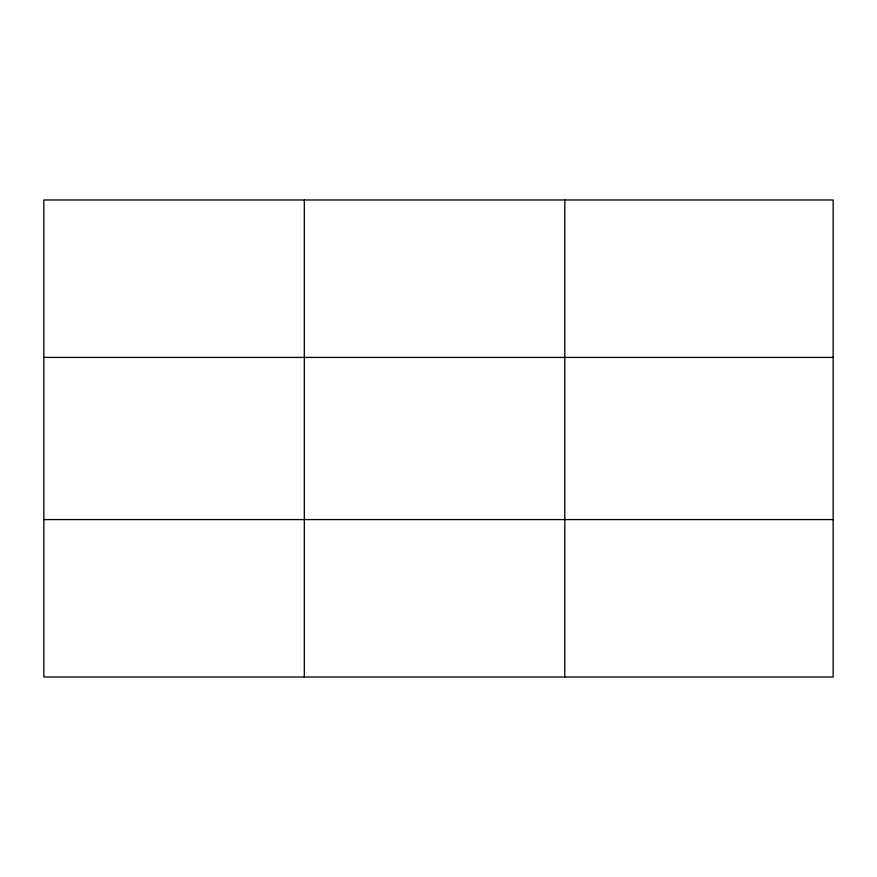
<?xml version="1.0" encoding="UTF-8"?>
<svg xmlns="http://www.w3.org/2000/svg" width="877" height="877" viewBox="0 0 877 877"><rect width="100%" height="100%" fill="white"/><g stroke="black" fill="none" stroke-linecap="round" stroke-linejoin="round"><path stroke-width="1.32" d="M304.319 199.989L304.319 677.011M564.788 199.989L564.788 677.011M833.15 357.41L833.15 199.989L43.85 199.989L43.85 677.011L833.15 677.011L833.15 357.41L43.85 357.41M43.85 519.59L833.15 519.59"/></g></svg>
